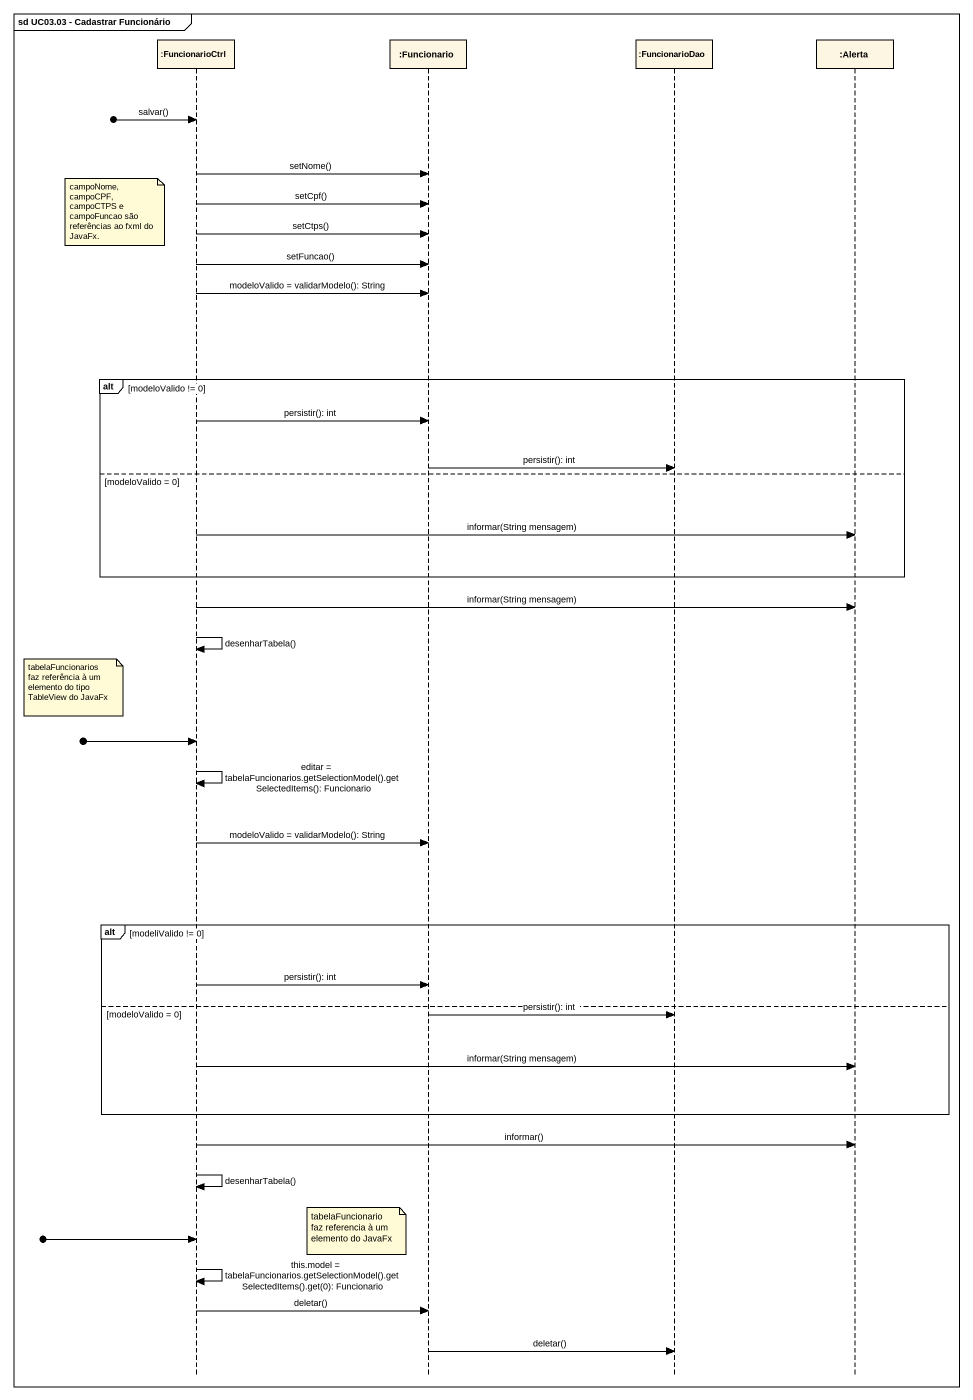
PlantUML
@startuml
mainframe sd UC03.03 - Cadastrar Funcionário
hide footbox
participant ":FuncionarioCtrl" as FuncionarioCtrl
participant ":Funcionario" as Funcionario
participant ":FuncionarioDao" as FuncionarioDao
participant ":Alerta" as Alerta

[o-> FuncionarioCtrl : salvar()
FuncionarioCtrl -> Funcionario : setNome()
FuncionarioCtrl -> Funcionario : setCpf()
note left of FuncionarioCtrl : campoNome, campoCPF, campoCTPS e campoFuncao são referências ao fxml do JavaFx.
FuncionarioCtrl -> Funcionario : setCtps()
FuncionarioCtrl -> Funcionario : setFuncao()
FuncionarioCtrl -> Funcionario : modeloValido = validarModelo(): String
alt modeloValido != 0
  FuncionarioCtrl -> Funcionario : persistir(): int
  Funcionario -> FuncionarioDao : persistir(): int
else modeloValido = 0
  FuncionarioCtrl -> Alerta : informar(String mensagem)
end
FuncionarioCtrl -> Alerta : informar(String mensagem)
FuncionarioCtrl -> FuncionarioCtrl : desenharTabela()
note left of FuncionarioCtrl : tabelaFuncionarios faz referência à um elemento do tipo TableView do JavaFx
[o-> FuncionarioCtrl
FuncionarioCtrl -> FuncionarioCtrl : editar = tabelaFuncionarios.getSelectionModel().getSelectedItems(): Funcionario
FuncionarioCtrl -> Funcionario : modeloValido = validarModelo(): String
alt modeliValido != 0
  FuncionarioCtrl -> Funcionario : persistir(): int
else modeloValido = 0
  Funcionario -> FuncionarioDao : persistir(): int
  FuncionarioCtrl -> Alerta : informar(String mensagem)
end
FuncionarioCtrl -> Alerta : informar()
FuncionarioCtrl -> FuncionarioCtrl : desenharTabela()
note left of Funcionario : tabelaFuncionario faz referencia à um elemento do JavaFx
[o-> FuncionarioCtrl
FuncionarioCtrl -> FuncionarioCtrl : this.model = tabelaFuncionarios.getSelectionModel().getSelectedItems().get(0): Funcionario
FuncionarioCtrl -> Funcionario : deletar()
Funcionario -> FuncionarioDao : deletar()
@enduml
